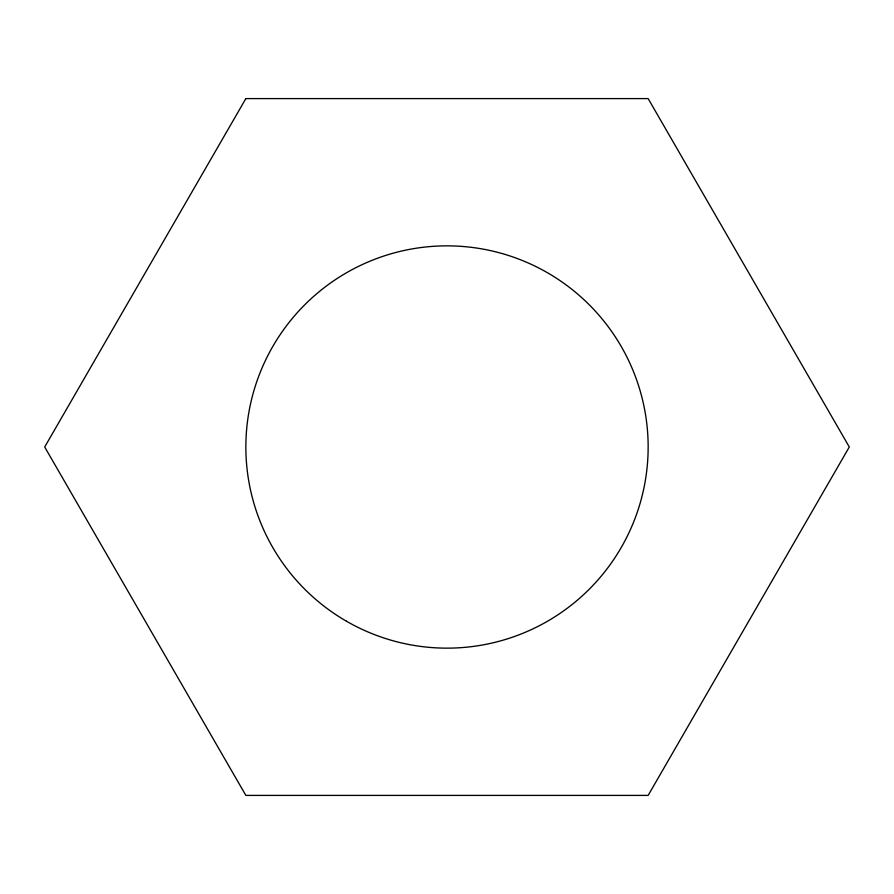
<?xml version="1.0" encoding="UTF-8"?>
<svg xmlns="http://www.w3.org/2000/svg" width="894" height="894" viewBox="0 0 894 894"><rect width="100%" height="100%" fill="white"/><g stroke="black" fill="none" stroke-linecap="round" stroke-linejoin="round"><path stroke-width="1.34" d="M245.85 98.597L44.7 447L245.85 795.403L648.15 795.403L849.3 447L648.15 98.597L245.85 98.597M346.425 621.196A201.15 201.15 0 0 0 648.15 447A201.15 201.15 0 0 0 346.425 272.804A201.15 201.15 0 0 0 346.425 621.196"/></g></svg>
